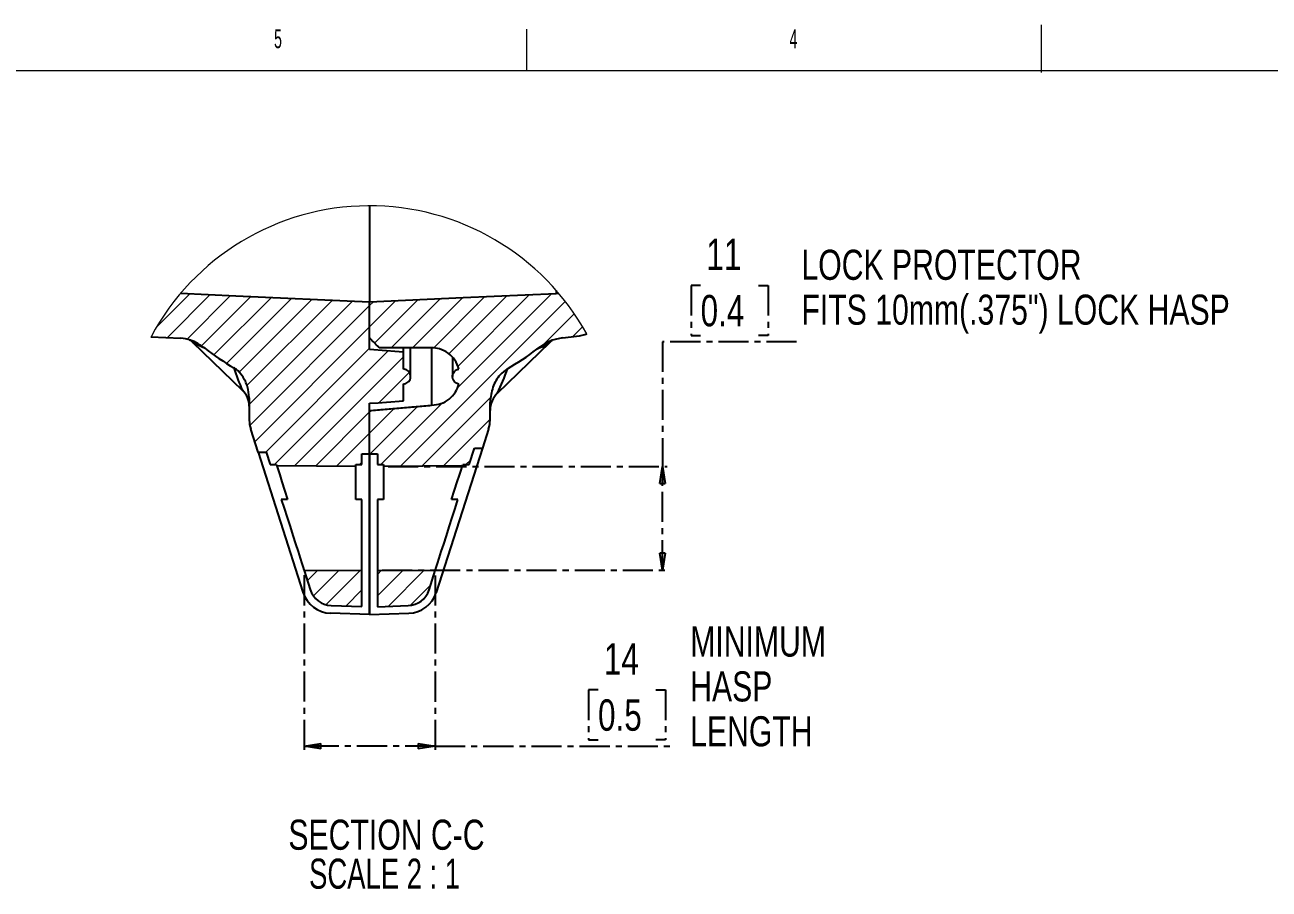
# Model space of a CAD drawing. Header units: millimetres. Extents: x 12 to 854, y 4 to 555.
# Drawn here: x 325.3 to 587.9, y 373 to 555.4 of the extents above; entities that cross this region are included whole.
import ezdxf

# ---------------------------------------------------------------- set-up
doc = ezdxf.new("R2010")
doc.units = ezdxf.units.MM
doc.linetypes.add('CENTER', pattern=[10.16, 6.35, -1.27, 1.27, -1.27])
doc.layers.add('DEFAULT_1', color=7, linetype='CENTER')
doc.layers.add('LINE', color=150, linetype='CENTER', lineweight=35)
doc.styles.add('SLDTEXTSTYLE2', font='TXT', dxfattribs={"width": 0.75})
doc.styles.add('SLDTEXTSTYLE3', font='TXT', dxfattribs={"width": 0.56})
doc.styles.add('SLDTEXTSTYLE5', font='TXT', dxfattribs={"width": 0.681818})
doc.dimstyles.new('SLDDIMSTYLE4', dxfattribs={"dimtxt": 6.614583, "dimasz": 3.556, "dimexe": 0, "dimexo": 0.0625, "dimgap": 1.653646, "dimtad": 0, "dimtih": 1, "dimtoh": 1, "dimdec": 0, "dimlfac": 0.5, "dimrnd": 1e-09, "dimzin": 12, "dimdsep": 46, "dimtxsty": 'SLDTEXTSTYLE2', "dimblk1": 'CLOSED', "dimblk2": 'CLOSED', "dimsah": 1, "dimcen": 0.09, "dimadec": 0, "dimazin": 3, "dimtfac": 1, "dimtdec": 0, "dimtofl": 0, "dimtmove": 0, "dimatfit": 3, "dimldrblk": 'CLOSED', "dimfxl": 1, "dimfrac": 2, "dimtolj": 1, "dimtzin": 12, "dimarcsym": 0})
doc.dimstyles.new('SLDDIMSTYLE5', dxfattribs={"dimtxt": 6.614583, "dimasz": 3.556, "dimexe": 0, "dimexo": 0.0625, "dimgap": 1.653646, "dimtad": 1, "dimdec": 0, "dimlfac": 0.5, "dimrnd": 1e-09, "dimzin": 12, "dimdsep": 46, "dimtxsty": 'SLDTEXTSTYLE2', "dimblk1": 'CLOSED', "dimblk2": 'CLOSED', "dimsah": 1, "dimcen": 0.09, "dimadec": 0, "dimazin": 3, "dimtfac": 1, "dimtdec": 0, "dimtofl": 0, "dimtmove": 0, "dimatfit": 3, "dimldrblk": 'CLOSED', "dimfxl": 1, "dimfrac": 2, "dimtolj": 1, "dimtzin": 12, "dimarcsym": 0})

# ---------------------------------------------------------------- blocks, each defined once
blk = doc.blocks.new('SW_HATCH_0')
at = {"color": 0, "linetype": 'Continuous', "lineweight": 18}
for p, q in [((0, 0), (7.07, 7.07)), ((2.33, -2.16), (11.37, 6.88)), ((6.43, -2.55), (15.66, 6.68)), ((9.46, -4.01), (19.96, 6.49)), ((12.12, -5.84), (24.27, 6.3)), ((14.8, -7.65), (28.57, 6.12)), ((17.42, -9.52), (32.87, 5.93)), ((19.11, -12.32), (37.17, 5.74)), ((19.6, -16.32), (41.47, 5.55)), ((45, 0.1), (50.54, 5.64)), ((45, 4.59), (45.85, 5.44)), ((46.05, -3.34), (55.24, 5.84)), ((49.57, -4.31), (59.93, 6.05)), ((51.46, -29.37), (86.28, 5.45)), ((54.06, -4.31), (64.63, 6.26)), ((58.47, -4.4), (69.32, 6.46)), ((61.72, -5.64), (74.02, 6.67)), ((63.45, -12.88), (83.42, 7.09)), ((63.59, -8.26), (78.72, 6.88)), ((19.7, -20.71), (45, 4.59)), ((81.35, -3.96), (88.17, 2.86)), ((20.75, -24.15), (45, 0.1)), ((87.92, -1.89), (89.93, 0.12)), ((22.99, -26.4), (45, -4.39)), ((24.91, -28.97), (48.88, -5)), ((29.11, -29.26), (52.11, -6.26)), ((46.95, -15.92), (53.34, -9.52)), ((51.78, -15.57), (52.11, -15.24)), ((55.99, -29.33), (70.5, -14.81)), ((33.56, -29.3), (45, -17.86)), ((45, -22.35), (50.18, -17.17)), ((45, -17.86), (45.25, -17.61)), ((45.13, -26.71), (55.1, -16.74)), ((47.34, -28.99), (60.45, -15.88)), ((60.52, -29.29), (70.4, -19.4)), ((38.01, -29.34), (45, -22.35)), ((68.81, -25.48), (68.83, -25.46)), ((42.87, -28.97), (43.37, -28.47)), ((65.3, -28.99), (66.32, -27.97)), ((31.85, -53.46), (34, -51.31)), ((33.12, -56.68), (38.53, -51.27)), ((35.75, -58.54), (43.06, -51.23)), ((46.63, -52.16), (47.52, -51.26)), ((46.63, -56.65), (51.97, -51.3)), ((48.88, -58.89), (56.43, -51.34)), ((53.55, -58.7), (57.85, -54.4)), ((39.96, -58.83), (43.37, -55.41))]:
    blk.add_line(p, q, dxfattribs=at)
blk = doc.blocks.new('_Closed')
at = {"color": 0, "linetype": 'ByBlock', "lineweight": -2}
for p, q in [((-1, 0.166667), (0, 0)), ((-1, 0.166667), (-1, -0.166667)), ((0, 0), (-1, -0.166667)), ((0, 0), (-1, 0))]:
    blk.add_line(p, q, dxfattribs=at)
blk = doc.blocks.new('_D_10')
at = {"layer": 'DEFAULT_1'}
for p, q in [((467.92, 500.4), (465.91, 500.4)), ((465.91, 500.4), (465.91, 489.89)), ((480.14, 500.4), (482.15, 500.4)), ((482.15, 500.4), (482.15, 489.89)), ((488.18, 488.55), (459.88, 488.55)), ((459.88, 488.55), (459.88, 462.21)), ((465.91, 489.89), (467.92, 489.89)), ((482.15, 489.89), (480.14, 489.89)), ((401.98, 462.21), (460.88, 462.21)), ((459.88, 440.35), (459.88, 462.21)), ((400.71, 440.35), (460.88, 440.35))]:
    blk.add_line(p, q, dxfattribs=at)
at = {"layer": 'DEFAULT_1', "xscale": 3.556, "yscale": 3.556}
for p, rotation in [((459.88, 462.21, 133.18), 90), ((459.88, 440.35, 133.18), 270)]:
    blk.add_blockref('_Closed', p, dxfattribs=dict(at, rotation=rotation))
at = {"layer": 'DEFAULT_1', "char_height": 6.615, "attachment_point": 1, "style": 'SLDTEXTSTYLE2'}
for s, insert in [('11', (469.14, 510.27)), ('0.4', (467.92, 498.42))]:
    blk.add_mtext(s, dxfattribs=dict(at, insert=insert))
blk = doc.blocks.new('_D_11')
at = {"layer": 'DEFAULT_1'}
for p, q in [((384.26, 439.27), (384.26, 402.21)), ((411.91, 439.25), (411.91, 402.21)), ((446.28, 415.06), (444.27, 415.06)), ((444.27, 415.06), (444.27, 404.55)), ((458.49, 415.06), (460.5, 415.06)), ((460.5, 415.06), (460.5, 404.55)), ((444.27, 404.55), (446.28, 404.55)), ((460.5, 404.55), (458.49, 404.55)), ((411.91, 403.21), (384.26, 403.21)), ((411.91, 403.21), (462.52, 403.21))]:
    blk.add_line(p, q, dxfattribs=at)
at = {"layer": 'DEFAULT_1', "xscale": 3.556, "yscale": 3.556, "rotation": 180}
blk.add_blockref('_Closed', (384.26, 403.21, 133.18), dxfattribs=at)
at = {"layer": 'DEFAULT_1', "xscale": 3.556, "yscale": 3.556}
blk.add_blockref('_Closed', (411.91, 403.21, 133.18), dxfattribs=at)
at = {"layer": 'DEFAULT_1', "char_height": 6.615, "attachment_point": 1, "style": 'SLDTEXTSTYLE2'}
for s, insert in [('14', (447.5, 424.93)), ('0.5', (446.28, 413.08))]:
    blk.add_mtext(s, dxfattribs=dict(at, insert=insert))
blk = doc.blocks.new('SW_NOTE_0_4')
at = {"layer": 'LINE', "color": 0, "char_height": 6.35, "attachment_point": 2}
for s, insert, style in [('SECTION C-C', (26.69, 8.19), 'SLDTEXTSTYLE2'), ('SCALE 2 : 1', (26.29, -0.03), 'SLDTEXTSTYLE5')]:
    blk.add_mtext(s, dxfattribs=dict(at, insert=insert, style=style))
blk = doc.blocks.new('SW_NOTE_0_5')
at = {"layer": 'DEFAULT_1', "color": 0, "char_height": 6.35, "attachment_point": 1, "style": 'SLDTEXTSTYLE2'}
for s, insert in [('MINIMUM', (0, 8.19)), ('HASP', (0, -1.28)), ('LENGTH', (0, -10.75))]:
    blk.add_mtext(s, dxfattribs=dict(at, insert=insert))
blk = doc.blocks.new('SW_NOTE_0_6')
at = {"layer": 'DEFAULT_1', "color": 0, "char_height": 6.35, "attachment_point": 1, "style": 'SLDTEXTSTYLE2'}
for s, insert in [('LOCK PROTECTOR', (0, 8.19)), ('FITS 10mm(.375") LOCK HASP', (0, -1.28))]:
    blk.add_mtext(s, dxfattribs=dict(at, insert=insert))

msp = doc.modelspace()

# ---------------------------------------------------------------- linework, layer by layer
at = {"color": 7, "linetype": 'Continuous', "lineweight": 18}
for p, q in [((431.24, 545.65), (431.24, 554.5)), ((539.81, 545.36), (539.81, 555.4)), ((24.14, 545.77), (841.61, 545.77))]:
    msp.add_line(p, q, dxfattribs=at)
at = {"color": 7, "linetype": 'Continuous', "lineweight": 25}
for p, q in [((398.09, 517.23), (398.09, 497)), ((437.44, 499.39), (437.41, 498.73)), ((437.41, 498.73), (437.94, 498.8)), ((398.09, 489.33), (398.09, 497)), ((398.09, 486.88), (398.09, 497)), ((351.95, 489.6), (358.22, 489.33)), ((360.71, 488.48), (371.29, 478.27)), ((425.04, 477.7), (436.14, 488.42)), ((435.67, 488.42), (433.35, 486.96)), ((405.2, 486.38), (405.2, 487.26)), ((405.2, 482.75), (405.2, 486.38)), ((406.72, 481.24), (406.72, 487.26)), ((411.17, 487.26), (411.17, 475.16)), ((415.56, 485.18), (415.56, 481.24)), ((405.2, 476.05), (405.2, 479.66)), ((372.69, 476.73), (372.69, 472.03)), ((398.09, 464.92), (398.09, 475.55)), ((423.49, 472.03), (423.49, 475.8)), ((398.09, 464.9), (398.09, 474.01)), ((374.56, 465.21), (372.99, 470.09)), ((423.18, 470.09), (421.91, 466.12)), ((374.56, 465.21), (376.26, 465.21)), ((374.56, 465.21), (384.02, 435.67)), ((376.26, 465.21), (377.09, 462.63)), ((396.46, 464.92), (398.09, 464.92)), ((396.46, 462.63), (396.46, 464.92)), ((398.09, 464.9), (399.71, 464.9)), ((398.09, 430.96), (398.09, 464.9)), ((398.09, 464.9), (398.09, 430.98)), ((399.71, 464.9), (399.71, 462.61)), ((421.91, 466.12), (412.15, 435.65)), ((419.08, 462.61), (420.2, 466.12)), ((420.2, 466.12), (421.91, 466.12)), ((377.09, 462.63), (378.42, 462.63)), ((378.42, 462.63), (378.5, 462.37)), ((395.19, 462.23), (378.5, 462.37)), ((395.19, 462.63), (396.46, 462.63)), ((395.19, 462.23), (395.19, 462.63)), ((395.19, 455.27), (395.19, 462.23)), ((399.71, 462.61), (400.98, 462.61)), ((400.98, 462.61), (400.98, 462.21)), ((417.66, 462.35), (400.98, 462.21)), ((400.98, 462.21), (400.98, 455.24)), ((417.66, 462.35), (417.74, 462.61)), ((417.74, 462.61), (419.08, 462.61)), ((380.78, 455.27), (379.45, 455.27)), ((396.46, 455.27), (395.19, 455.27)), ((396.46, 440.37), (396.46, 455.27)), ((399.71, 455.24), (399.71, 440.35)), ((400.98, 455.24), (399.71, 455.24)), ((416.72, 455.24), (415.38, 455.24)), ((384.26, 440.27), (396.46, 440.37)), ((384.26, 440.27), (385.55, 436.24)), ((396.46, 432.66), (396.46, 440.37)), ((399.71, 440.35), (411.91, 440.25)), ((399.71, 440.35), (399.71, 432.64)), ((410.62, 436.22), (411.91, 440.25)), ((398.09, 430.98), (389.85, 431.26)), ((389.98, 432.89), (396.46, 432.66)), ((398.09, 430.96), (406.32, 431.24)), ((399.71, 432.64), (406.19, 432.87))]:
    msp.add_line(p, q, dxfattribs=at)
at = {"color": 7, "linetype": 'Continuous', "lineweight": 25, "flags": 128}
for points in [[(358.19, 498.76), (369.86, 498.24), (398.09, 497)], [(398.09, 497), (417.8, 497.86), (437.41, 498.73)], [(405.2, 486.38), (403.42, 486.5), (401.64, 486.63), (398.09, 486.88)], [(398.09, 475.55), (399.86, 475.68), (401.64, 475.8), (405.2, 476.05)], [(378.5, 462.37), (378.57, 462.15), (378.79, 461.49), (379.13, 460.43), (379.59, 458.99), (380.15, 457.25), (380.78, 455.27)], [(415.38, 455.24), (416.02, 457.23), (416.58, 458.97), (417.04, 460.4), (417.38, 461.47), (417.59, 462.13), (417.66, 462.35)], [(379.45, 455.27), (380.05, 453.4), (380.67, 451.46), (381.29, 449.53), (381.89, 447.64), (382.46, 445.88), (382.97, 444.28), (383.41, 442.89), (383.77, 441.77), (384.04, 440.94), (384.2, 440.44), (384.26, 440.27)], [(411.91, 440.25), (411.97, 440.42), (412.13, 440.92), (412.4, 441.75), (412.75, 442.87), (413.2, 444.26), (413.71, 445.86), (414.28, 447.62), (414.88, 449.5), (415.5, 451.44), (416.12, 453.38), (416.72, 455.24)]]:
    msp.add_lwpolyline(points, dxfattribs=at)
at = {"color": 7, "linetype": 'Continuous', "lineweight": 18}
msp.add_arc((398.09, 464.9), 52.33, 28.9509, 151.8335, dxfattribs=at)
at = {"color": 7, "linetype": 'Continuous', "lineweight": 25}
for centre, radius, start, end in [((437.7, 485.56), 3.51, 125.2682, 144.1306), ((398.66, 533.07), 57.95, 232.3746, 239.7344), ((399.82, 530.7), 55.12, 299.715, 307.4655), ((368.11, 474.98), 4.57, 359.9999, 46.7078), ((428.57, 474.04), 5.08, 133.4247, 180.0001), ((379.04, 472.03), 6.35, 180.0003, 197.7732), ((417.14, 472.03), 6.35, 342.2358, 359.9998), ((390.14, 437.71), 4.83, 197.7736, 267.9999), ((406.03, 437.69), 4.83, 271.9999, 342.2355), ((390.07, 437.61), 6.35, 197.7735, 268), ((406.1, 437.59), 6.35, 272, 342.2354)]:
    msp.add_arc(centre, radius, start, end, dxfattribs=at)
at = {"color": 8, "linetype": 'Continuous', "lineweight": 25}
for centre, radius, start, end in [((396.22, 490.61), 27.82, 195.8359, 206.3373), ((398.08, 491.75), 30.4, 332.4596, 342.9468)]:
    msp.add_arc(centre, radius, start, end, dxfattribs=at)
at = {"color": 7, "linetype": 'Continuous', "lineweight": 25}
for points, knots in [([(363.29, 487.17), (362.32, 487.85), (360.77, 488.93), (358.92, 489.22), (358.22, 489.33)], [0, 0, 0, 0, 0.624987, 1, 1, 1, 1]), ([(360.07, 488.96), (360.07, 488.96), (360.15, 488.91), (360.39, 488.78), (360.58, 488.6), (360.71, 488.48)], [0, 0, 0, 0, 0.011022, 0.367624, 1, 1, 1, 1]), ([(400.12, 487.26), (400.04, 487.35), (399.87, 487.51), (399.62, 487.77), (399.36, 488.03), (399.11, 488.29), (398.85, 488.55), (398.51, 488.9), (398.26, 489.16), (398.09, 489.33)], [0, 0, 0, 0, 0.118882, 0.244757, 0.370629, 0.496505, 0.622377, 0.748251, 1, 1, 1, 1]), ([(438.82, 489.38), (437.96, 489.22), (436.87, 489.02), (435.89, 488.53), (435.67, 488.42)], [0, 0, 0, 0, 0.782404, 1, 1, 1, 1]), ([(436.14, 488.42), (436.14, 488.42), (436.26, 488.56), (436.43, 488.69), (436.61, 488.8), (436.63, 488.81)], [0, 0, 0, 0, 0.011669, 0.892863, 1, 1, 1, 1]), ([(438.82, 489.38), (440.39, 489.52), (442.11, 489.66), (443.74, 490.18), (443.88, 490.23)], [0, 0, 0, 0, 0.917799, 1, 1, 1, 1]), ([(411.17, 487.26), (410.08, 487.26), (407.89, 487.26), (404.95, 487.26), (402.36, 487.26), (400.86, 487.26), (400.12, 487.26)], [0, 0, 0, 0, 0.296311, 0.592622, 0.799321, 1, 1, 1, 1]), ([(416.93, 482.79), (416.69, 483.43), (416.2, 484.72), (414.72, 486.2), (412.98, 487.11), (411.73, 487.22), (411.17, 487.26)], [0, 0, 0, 0, 0.261789, 0.523671, 0.782975, 1, 1, 1, 1]), ([(434.85, 487.61), (434.83, 487.61), (434.34, 487.37), (433.84, 487.16), (433.35, 486.96)], [0, 0, 0, 0, 0.035443, 1, 1, 1, 1]), ([(372.69, 476.73), (372.61, 477.5), (372.45, 479.13), (371.41, 481.16), (370.32, 482.47), (369.63, 482.91), (369.46, 483.02)], [0, 0, 0, 0, 0.315994, 0.665982, 0.916055, 1, 1, 1, 1]), ([(405.2, 479.66), (405.37, 479.68), (405.71, 479.71), (406.16, 479.98), (406.51, 480.36), (406.71, 480.85), (406.74, 481.38), (406.6, 481.89), (406.29, 482.33), (405.86, 482.63), (405.47, 482.74), (405.25, 482.75), (405.2, 482.75)], [0, 0, 0, 0, 0.105633, 0.211246, 0.317446, 0.424933, 0.533699, 0.64319, 0.752484, 0.860691, 0.967408, 1, 1, 1, 1]), ([(416.93, 479.62), (416.76, 479.66), (416.41, 479.74), (415.98, 480.08), (415.68, 480.52), (415.54, 481.05), (415.58, 481.59), (415.8, 482.1), (416.17, 482.5), (416.58, 482.72), (416.84, 482.77), (416.93, 482.79)], [0, 0, 0, 0, 0.115613, 0.231196, 0.347614, 0.465497, 0.584602, 0.70413, 0.823024, 0.940462, 1, 1, 1, 1]), ([(427.14, 482.83), (426.61, 482.43), (425.28, 481.41), (423.89, 478.93), (423.62, 476.87), (423.49, 475.8)], [0, 0, 0, 0, 0.243739, 0.609466, 1, 1, 1, 1]), ([(411.17, 475.16), (411.83, 475.23), (413.17, 475.36), (414.93, 476.38), (416.28, 477.84), (416.72, 479.05), (416.93, 479.62)], [0, 0, 0, 0, 0.254988, 0.509938, 0.765993, 1, 1, 1, 1]), ([(398.09, 474.01), (399.18, 474.1), (401.36, 474.29), (404.63, 474.58), (407.9, 474.87), (410.08, 475.07), (411.17, 475.16)], [0, 0, 0, 0, 0.250206, 0.500411, 0.750206, 1, 1, 1, 1])]:
    msp.add_open_spline(points, degree=3, knots=knots, dxfattribs=at)
at = {"color": 8, "linetype": 'Continuous', "lineweight": 25}
for points, knots in [([(363.29, 487.17), (362.76, 487.41), (361.91, 487.8), (360.93, 488.17), (360.73, 488.48), (360.72, 488.49)], [0, 0, 0, 0, 0.6130591, 0.9867995, 1, 1, 1, 1]), ([(436.14, 488.42), (436.06, 488.35), (435.68, 488.02), (435.22, 487.79), (434.85, 487.61)], [0, 0, 0, 0, 0.2077812, 1, 1, 1, 1])]:
    msp.add_open_spline(points, degree=3, knots=knots, dxfattribs=at)

# ---------------------------------------------------------------- block references
at = {"color": 7, "linetype": 'Continuous', "lineweight": 18}
msp.add_blockref('SW_HATCH_0', (353.09, 491.6), dxfattribs=at)
at = {"layer": 'DEFAULT_1'}
for name, p in [('SW_NOTE_0_6', (489.19, 499.77)), ('SW_NOTE_0_5', (465.72, 420.27))]:
    msp.add_blockref(name, p, dxfattribs=at)
at = {"layer": 'LINE'}
msp.add_blockref('SW_NOTE_0_4', (374.95, 379.51), dxfattribs=at)

# ---------------------------------------------------------------- texts
at = {"color": 7, "linetype": 'Continuous', "lineweight": 0, "char_height": 3.97, "attachment_point": 1, "style": 'SLDTEXTSTYLE3'}
for s, insert in [('5', (377.92, 554.46)), ('4', (486.68, 554.46))]:
    msp.add_mtext(s, dxfattribs=dict(at, insert=insert))

# ---------------------------------------------------------------- dimensions: what is measured, and where the dimension line sits
at = {"layer": 'DEFAULT_1'}
dim = msp.add_linear_dim(base=(459.88, 462.21), p1=(399.71, 440.35), p2=(400.98, 462.21), angle=90, dimstyle='SLDDIMSTYLE4', dxfattribs=at)
dim.commit()
dim.dimension.update_dxf_attribs({"geometry": '_D_10', "text_midpoint": (459.88, 499.56), "dimtype": 160})
dim = msp.add_linear_dim(base=(384.26, 403.21), p1=(411.91, 440.25), p2=(384.26, 440.27), dimstyle='SLDDIMSTYLE5', dxfattribs=at)
dim.commit()
dim.dimension.update_dxf_attribs({"geometry": '_D_11', "text_midpoint": (452.39, 403.21), "dimtype": 160})

doc.saveas('drawing.dxf')
